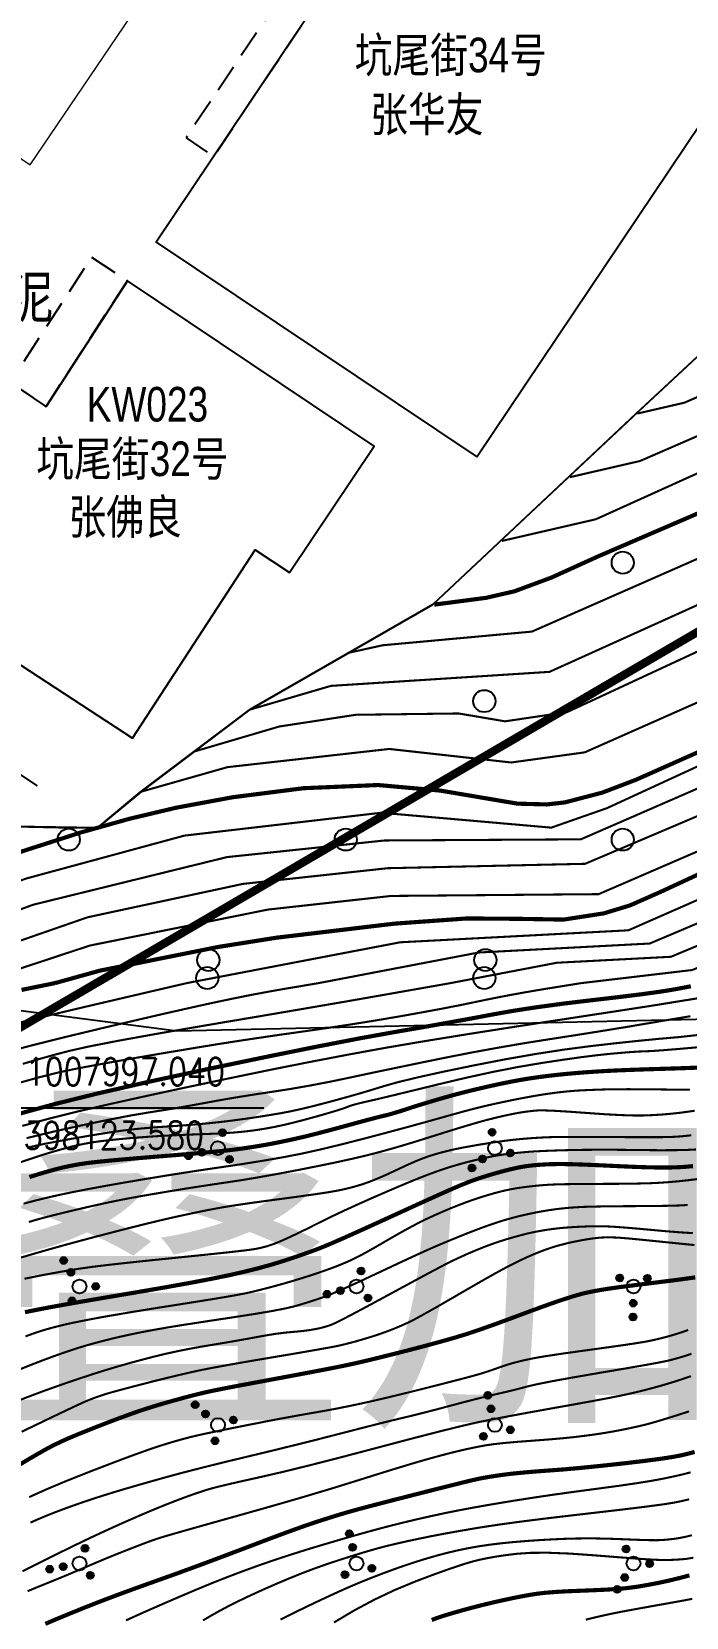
# Model space of a CAD drawing. Extents: x 396500 to 398250, y 1005980 to 1008200.
# Drawn here: x 398126.3 to 398149.9, y 1007977.1 to 1008034.4 of the extents above; entities that cross this region are included whole.
import ezdxf
from ezdxf.enums import TextEntityAlignment as Align

# ---------------------------------------------------------------- set-up
doc = ezdxf.new("R2010")
doc.units = 0
doc.header["$LTSCALE"] = 0.5
doc.linetypes.add('X5', pattern=[3, 2, -1])
doc.layers.get('0').update_dxf_attribs({"linetype": 'CONTINUOUS'})
doc.layers.add('ASSIST', color=7, linetype='CONTINUOUS', plot=False)
for name, color, linetype in [('DGX', 2, 'CONTINUOUS'), ('DLSS', 4, 'CONTINUOUS'), ('DMTZ', 3, 'CONTINUOUS'), ('JMD', 6, 'CONTINUOUS'), ('ZBTZ', 3, 'CONTINUOUS'), ('权属人', 160, 'CONTINUOUS'), ('用地红线', 1, 'CONTINUOUS'), ('编号', 90, 'CONTINUOUS'), ('门牌号', 1, 'CONTINUOUS')]:
    doc.layers.add(name, color=color, linetype=linetype)
doc.layers.add('绘图层', color=6, linetype='CONTINUOUS', lineweight=5)
doc.styles.add('HZ', font='rs.shx', dxfattribs={"width": 0.8, "bigfont": 'hztxt.shx'})
doc.styles.add('粗等线体', font='simhei.ttf')
doc.styles.add('细等线体', font='长等线体_0.TTF', dxfattribs={"width": 0.8})
doc.linetypes.add('10421', pattern='A,2,[150,AAA.SHX,S=1,R=0,X=0,Y=1],1e-11', length=2)
doc.linetypes.add('1161', pattern='A,0,[149,AAA.SHX,S=0.15,R=0,X=0,Y=0],-1.6', length=1.6)

# ---------------------------------------------------------------- blocks, each defined once
blk = doc.blocks.new('gc326')
blk.add_circle((0, 0), 0.8)
blk = doc.blocks.new('*U110')
at = {"linetype": 'Continuous'}
for points in [[(-0.24, 2.28), (-0.2, 2.05), (-0.2, 2.35)], [(-0.2, 2.35), (-0.15, 2), (-0.15, 2.4)], [(-0.15, 2), (-0.2, 2.35), (-0.2, 2.05)], [(-0.15, 2.4), (-0.08, 1.96), (-0.08, 2.44)], [(-0.08, 1.96), (-0.15, 2.4), (-0.15, 2)], [(-0.08, 2.44), (0, 1.95), (0, 2.45)], [(0, 1.95), (-0.08, 2.44), (-0.08, 1.96)], [(0, 2.45), (0.08, 1.96), (0.08, 2.44)], [(0.08, 1.96), (0, 2.45), (0, 1.95)], [(0.08, 2.44), (0.15, 2), (0.15, 2.4)], [(0.15, 2), (0.08, 2.44), (0.08, 1.96)], [(0.15, 2.4), (0.2, 2.05), (0.2, 2.35)], [(0.2, 2.05), (0.15, 2.4), (0.15, 2)], [(0.2, 2.35), (0.24, 2.12), (0.24, 2.28)], [(0.24, 2.12), (0.2, 2.35), (0.2, 2.05)], [(-0.25, 2.2), (-0.24, 2.12), (-0.24, 2.28)], [(-0.2, 2.05), (-0.24, 2.28), (-0.24, 2.12)], [(0.25, 2.2), (0.24, 2.28), (0.24, 2.12)]]:
    blk.add_solid(points, dxfattribs=at)
blk = doc.blocks.new('*U109')
at = {"linetype": 'Continuous'}
for points in [[(-0.25, 1.2), (-0.24, 1.12), (-0.24, 1.28)], [(-0.24, 1.28), (-0.2, 1.05), (-0.2, 1.35)], [(-0.2, 1.05), (-0.24, 1.28), (-0.24, 1.12)], [(-0.2, 1.35), (-0.15, 1), (-0.15, 1.4)], [(-0.15, 1), (-0.2, 1.35), (-0.2, 1.05)], [(-0.15, 1.4), (-0.08, 0.96), (-0.08, 1.44)], [(-0.08, 0.96), (-0.15, 1.4), (-0.15, 1)], [(-0.08, 1.44), (0, 0.95), (0, 1.45)], [(0, 0.95), (-0.08, 1.44), (-0.08, 0.96)], [(0, 1.45), (0.08, 0.96), (0.08, 1.44)], [(0.08, 0.96), (0, 1.45), (0, 0.95)], [(0.08, 1.44), (0.15, 1), (0.15, 1.4)], [(0.15, 1), (0.08, 1.44), (0.08, 0.96)], [(0.15, 1.4), (0.2, 1.05), (0.2, 1.35)], [(0.2, 1.05), (0.15, 1.4), (0.15, 1)], [(0.2, 1.35), (0.24, 1.12), (0.24, 1.28)], [(0.24, 1.12), (0.2, 1.35), (0.2, 1.05)], [(0.25, 1.2), (0.24, 1.28), (0.24, 1.12)]]:
    blk.add_solid(points, dxfattribs=at)
blk = doc.blocks.new('*U108')
at = {"linetype": 'Continuous'}
for points in [[(-1.25, -0.6), (-1.24, -0.68), (-1.24, -0.52)], [(-1.24, -0.52), (-1.2, -0.75), (-1.2, -0.45)], [(-1.2, -0.75), (-1.24, -0.52), (-1.24, -0.68)], [(-1.2, -0.45), (-1.15, -0.8), (-1.15, -0.4)], [(-1.15, -0.8), (-1.2, -0.45), (-1.2, -0.75)], [(-1.15, -0.4), (-1.08, -0.84), (-1.08, -0.36)], [(-1.08, -0.84), (-1.15, -0.4), (-1.15, -0.8)], [(-1.08, -0.36), (-1, -0.85), (-1, -0.35)], [(-1, -0.85), (-1.08, -0.36), (-1.08, -0.84)], [(-1, -0.35), (-0.92, -0.84), (-0.92, -0.36)], [(-0.92, -0.84), (-1, -0.35), (-1, -0.85)], [(-0.92, -0.36), (-0.85, -0.8), (-0.85, -0.4)], [(-0.85, -0.8), (-0.92, -0.36), (-0.92, -0.84)], [(-0.85, -0.4), (-0.8, -0.75), (-0.8, -0.45)], [(-0.8, -0.75), (-0.85, -0.4), (-0.85, -0.8)], [(-0.8, -0.45), (-0.76, -0.68), (-0.76, -0.52)], [(-0.76, -0.68), (-0.8, -0.45), (-0.8, -0.75)], [(-0.75, -0.6), (-0.76, -0.52), (-0.76, -0.68)]]:
    blk.add_solid(points, dxfattribs=at)
blk = doc.blocks.new('*U107')
at = {"linetype": 'Continuous'}
for points in [[(0.75, -0.6), (0.76, -0.68), (0.76, -0.52)], [(0.76, -0.52), (0.8, -0.75), (0.8, -0.45)], [(0.8, -0.75), (0.76, -0.52), (0.76, -0.68)], [(0.8, -0.45), (0.85, -0.8), (0.85, -0.4)], [(0.85, -0.8), (0.8, -0.45), (0.8, -0.75)], [(0.85, -0.4), (0.92, -0.84), (0.92, -0.36)], [(0.92, -0.84), (0.85, -0.4), (0.85, -0.8)], [(0.92, -0.36), (1, -0.85), (1, -0.35)], [(1, -0.85), (0.92, -0.36), (0.92, -0.84)], [(1, -0.35), (1.08, -0.84), (1.08, -0.36)], [(1.08, -0.84), (1, -0.35), (1, -0.85)], [(1.08, -0.36), (1.15, -0.8), (1.15, -0.4)], [(1.15, -0.8), (1.08, -0.36), (1.08, -0.84)], [(1.15, -0.4), (1.2, -0.75), (1.2, -0.45)], [(1.2, -0.75), (1.15, -0.4), (1.15, -0.8)], [(1.2, -0.45), (1.24, -0.68), (1.24, -0.52)], [(1.24, -0.68), (1.2, -0.45), (1.2, -0.75)], [(1.25, -0.6), (1.24, -0.52), (1.24, -0.68)]]:
    blk.add_solid(points, dxfattribs=at)
blk = doc.blocks.new('gc160')
for centre, radius in [((0, 2.2), 0.25), ((0, 1.2), 0.25), ((0, 0), 0.5), ((-1, -0.6), 0.25), ((1, -0.6), 0.25)]:
    blk.add_circle(centre, radius)
at = {"linetype": 'Continuous'}
for name in ['*U110', '*U109', '*U108', '*U107']:
    blk.add_blockref(name, (0, 0), dxfattribs=at)

msp = doc.modelspace()

# ---------------------------------------------------------------- linework, layer by layer
at = {"layer": 'ASSIST', "linetype": '1161', "flags": 128}
for points in [[(398250, 1008029.204), (398250, 1008029.204), (398247.439, 1008030.64), (398246.136, 1008031.353), (398245.174, 1008031.842), (398243.374, 1008032.507), (398241.734, 1008032.765), (398240.545, 1008032.871), (398238.665, 1008033.079), (398237.058, 1008033.492), (398232.685, 1008035.739), (398230.967, 1008037.1), (398229.25, 1008039.153), (398228.462, 1008041.432), (398227.865, 1008044.135), (398227.34, 1008045.656), (398222.859, 1008049.906), (398219.879, 1008051.666), (398217.808, 1008053.028), (398215.791, 1008054.496), (398213.346, 1008056.482), (398210.823, 1008058.071), (398206.62, 1008058.955), (398203.368, 1008060.059), (398198.873, 1008061.49), (398196.678, 1008061.13), (398195.617, 1008060.59), (398194.682, 1008059.995), (398193.893, 1008059.259), (398193.543, 1008058.891), (398193.278, 1008058.358), (398193.162, 1008056.925), (398193.534, 1008054.236), (398194.937, 1008050.574), (398195.654, 1008047.758), (398195.553, 1008046.991), (398195.152, 1008046.2), (398193.901, 1008045.77), (398192.505, 1008044.14), (398191.229, 1008043.037), (398194.485, 1008040.838), (398203.25, 1008029.709), (398203.05, 1008026.98), (398198.84, 1008019.837), (398184.878, 1008014.428), (398179.909, 1008015.305), (398175.878, 1008017.179), (398174.009, 1008018.592), (398173.959, 1008033.883), (398173.937, 1008038.445), (398164.448, 1008036.402), (398162.815, 1008035.79), (398161.396, 1008034.12), (398158.745, 1008031.52), (398153.078, 1008025.174), (398148.398, 1008020.817), (398140.796, 1008013.669), (398134.18, 1008009.874), (398130.27, 1008006.914), (398128.683, 1008005.608), (398125.65, 1008005.655), (398121.828, 1008007.46), (398116.376, 1008010.023), (398113.44, 1008011.324), (398111.332, 1008011.876), (398110.067, 1008011.791), (398108.917, 1008011.365), (398106.156, 1008007.471), (398104.47, 1008004.014), (398102.859, 1008001.62), (398102.651, 1008001.311), (398111.848, 1008000.848), (398118.342, 1008000)], [(398118.342, 1008000), (398131.555, 1007998.274), (398152.97, 1007998.751), (398175.976, 1007998.906), (398196.897, 1007997.71), (398223.32, 1007982.341), (398250, 1007980.181)], [(398118.342, 1008000), (398131.555, 1007998.274), (398152.97, 1007998.751), (398175.976, 1007998.906), (398196.897, 1007997.71), (398223.32, 1007982.341), (398249.963, 1007980.183), (398249.978, 1008000)]]:
    msp.add_lwpolyline(points, dxfattribs=at)
at = {"layer": 'DGX', "linetype": 'Continuous', "const_width": 0.075}
for points, elevation in [([(398141.438, 1008000), (398145.271, 1008000.734), (398149.391, 1008000.95), (398161.366, 1008005.956), (398170.573, 1008009.354), (398177.485, 1008010.642), (398187.766, 1008013.596), (398191.641, 1008015.153), (398194.035, 1008016.468), (398198.904, 1008019.713), (398203.005, 1008022.807), (398209.41, 1008027.735), (398211.102, 1008028.671), (398213.615, 1008029.085), (398224.843, 1008029.346), (398227.147, 1008028.297), (398237.894, 1008018.288), (398240.29, 1008015.665), (398242.29, 1008011.645), (398245.868, 1008000.009), (398245.872, 1008000)], 39), ([(398146.166, 1008000), (398150.16, 1008000.472), (398163.221, 1008005.811), (398170.702, 1008008.47), (398185.302, 1008011.41), (398189.807, 1008012.696), (398191.648, 1008013.594), (398194.566, 1008015.414), (398197.206, 1008017.314), (398203.673, 1008022.576), (398209.612, 1008027.025), (398211.439, 1008028.041), (398213.469, 1008028.364), (398224.578, 1008028.676), (398226.943, 1008027.724), (398237.6, 1008017.831), (398239.909, 1008015.299), (398241.67, 1008011.698), (398245.345, 1008000.005), (398245.348, 1008000)], 39.5), ([(398115.751, 1008000), (398115.793, 1008000.013), (398126.105, 1008003.774), (398131.824, 1008005.326), (398138.93, 1008006.152), (398145.069, 1008005.614), (398147.082, 1008006.319), (398164.619, 1008014.403), (398168.061, 1008015.425), (398176.521, 1008016.88)], 35.5)]:
    msp.add_lwpolyline(points, dxfattribs=dict(at, elevation=elevation))
at = {"layer": 'DGX', "linetype": 'Continuous', "const_width": 0.075, "flags": 128}
for points, elevation in [([(398173.973, 1008029.382), (398162.239, 1008027.273), (398154.749, 1008023.094), (398149.878, 1008020.963), (398148.185, 1008020.572)], 31), ([(398173.979, 1008027.864), (398162.623, 1008025.705), (398154.179, 1008021.425), (398148.278, 1008018.858), (398145.739, 1008018.271)], 31.5), ([(398173.984, 1008026.347), (398163.006, 1008024.138), (398146.678, 1008016.752), (398143.292, 1008015.97)], 32), ([(398137.768, 1008011.932), (398138.98, 1008012.201), (398144.371, 1008012.695), (398163.496, 1008021.108), (398166.828, 1008022.026), (398173.994, 1008023.307)], 33), ([(398134.18, 1008009.874), (398137.113, 1008010.734), (398145.006, 1008011.241), (398163.603, 1008019.646), (398167.003, 1008020.59), (398173.999, 1008021.789)], 33.5), ([(398132.161, 1008008.357), (398135.247, 1008009.266), (398138.012, 1008009.69), (398141.725, 1008009.738), (398143.4, 1008009.454), (398145.641, 1008009.787), (398163.711, 1008018.184), (398167.179, 1008019.153), (398174.004, 1008020.276)], 34), ([(398197.848, 1008019.312), (398191.654, 1008016.268), (398186.55, 1008014.161), (398177.204, 1008011.4), (398170.445, 1008010.239), (398161.794, 1008007), (398148.623, 1008001.428), (398142.442, 1008001.103), (398136.678, 1008000)], 38.5), ([(398130.222, 1008006.901), (398133.38, 1008007.799), (398139.22, 1008008.456), (398143.625, 1008007.967), (398146.276, 1008008.333), (398152.986, 1008011.305), (398163.818, 1008016.722), (398167.354, 1008017.717), (398174.009, 1008018.766)], 34.5), ([(398177.857, 1008016.259), (398175.945, 1008015.656), (398168.592, 1008014.571), (398165.313, 1008013.545), (398146.137, 1008005.192), (398139.047, 1008005.15), (398133.362, 1008004.55), (398126.368, 1008002.831), (398118.634, 1008000.01), (398118.608, 1008000)], 36), ([(398179.121, 1008015.671), (398176.177, 1008014.743), (398169.124, 1008013.716), (398166.006, 1008012.688), (398146.292, 1008004.308), (398139.165, 1008004.149), (398133.935, 1008003.582), (398128.328, 1008002.376), (398121.497, 1008000)], 36.5), ([(398180.663, 1008015.172), (398176.41, 1008013.831), (398171.268, 1008013.249), (398166.7, 1008011.83), (398146.781, 1008003.212), (398139.282, 1008003.147), (398134.837, 1008002.654), (398128.406, 1008001.354), (398124.316, 1008000.003), (398124.307, 1008000)], 37), ([(398184.681, 1008014.463), (398184.453, 1008014.288), (398176.924, 1008012.159), (398170.316, 1008011.123), (398156.853, 1008005.858), (398147.854, 1008001.906), (398139.614, 1008001.473), (398131.917, 1008000)], 38)]:
    msp.add_lwpolyline(points, dxfattribs=dict(at, elevation=elevation))
at = {"layer": 'DGX', "color": 3, "linetype": 'Continuous', "lineweight": -2, "const_width": 0.15, "flags": 128}
for points, elevation in [([(398173.989, 1008024.829), (398166.653, 1008023.463), (398163.389, 1008022.57), (398160.896, 1008021.649), (398154.913, 1008018.926), (398146.762, 1008015.412), (398145.078, 1008014.647), (398143.736, 1008014.149), (398142.723, 1008013.916), (398140.846, 1008013.669)], 32.5), ([(398182.668, 1008014.818), (398178.84, 1008013.465), (398176.643, 1008012.918), (398174.669, 1008012.628), (398171.501, 1008012.362), (398170.187, 1008012.007), (398169.682, 1008011.834), (398167.394, 1008010.973), (398162.65, 1008009.087), (398157.183, 1008006.858), (398151.732, 1008004.554), (398149.031, 1008003.3), (398147.916, 1008002.807), (398146.97, 1008002.518), (398145.51, 1008002.293), (398143.842, 1008002.321), (398142.014, 1008002.334), (398139.399, 1008002.146), (398135.156, 1008001.64), (398133.064, 1008001.308), (398128.778, 1008000.45), (398127.157, 1008000)], 37.5)]:
    msp.add_lwpolyline(points, dxfattribs=dict(at, elevation=elevation))
at = {"layer": 'DGX', "color": 3, "linetype": 'Continuous', "lineweight": -2, "const_width": 0.15, "elevation": 35}
msp.add_lwpolyline([(398125.842, 1008004.718), (398128.096, 1008005.443), (398129.83, 1008005.931), (398131.514, 1008006.331), (398133.561, 1008006.711), (398136.123, 1008007.038), (398138.813, 1008007.153), (398141.059, 1008006.953), (398143.851, 1008006.48), (398144.909, 1008006.452), (398145.561, 1008006.526), (398146.911, 1008006.879), (398148.135, 1008007.346), (398151.031, 1008008.635), (398153.346, 1008009.759), (398155.95, 1008011.148), (398159.2, 1008013.013), (398162.386, 1008014.63), (398163.925, 1008015.26), (398165.688, 1008015.819), (398167.529, 1008016.28), (398170.336, 1008016.795), (398172.795, 1008017.144), (398175.479, 1008017.481)], dxfattribs=at)
at = {"layer": 'DGX', "linetype": 'Continuous', "const_width": 0.075, "flags": 128}
for points in [[(398136.678, 1008000), (398136.601, 1007999.987), (398136.382, 1007999.95), (398136.021, 1007999.889), (398135.518, 1007999.805), (398134.931, 1007999.702), (398134.318, 1007999.588), (398133.679, 1007999.461), (398133.014, 1007999.322), (398132.245, 1007999.154), (398131.296, 1007998.94), (398130.165, 1007998.679), (398128.854, 1007998.371), (398127.534, 1007998.054), (398126.376, 1007997.765), (398125.38, 1007997.504)], [(398131.917, 1008000), (398131.756, 1007999.963), (398131.28, 1007999.852), (398130.487, 1007999.667), (398129.379, 1007999.408), (398128.201, 1007999.133), (398127.199, 1007998.895), (398126.372, 1007998.697), (398125.722, 1007998.537)], [(398150.081, 1007996.147), (398149.588, 1007996.15), (398148.993, 1007996.158), (398148.383, 1007996.165), (398147.842, 1007996.167), (398147.37, 1007996.164), (398146.969, 1007996.157), (398146.621, 1007996.145), (398146.311, 1007996.132), (398146.038, 1007996.118), (398145.804, 1007996.101), (398145.582, 1007996.081), (398145.347, 1007996.055), (398145.098, 1007996.023), (398144.837, 1007995.985), (398144.561, 1007995.941), (398144.271, 1007995.89), (398143.965, 1007995.833), (398143.643, 1007995.769), (398143.326, 1007995.703), (398143.032, 1007995.64), (398142.761, 1007995.579), (398142.514, 1007995.52), (398142.245, 1007995.453), (398141.911, 1007995.364), (398141.511, 1007995.254), (398141.045, 1007995.123), (398140.499, 1007994.97), (398139.86, 1007994.795), (398139.127, 1007994.598), (398138.3, 1007994.379), (398137.466, 1007994.166), (398136.712, 1007993.984), (398136.037, 1007993.835), (398135.441, 1007993.719), (398134.877, 1007993.62), (398134.297, 1007993.524), (398133.701, 1007993.431), (398133.089, 1007993.341), (398132.451, 1007993.247), (398131.778, 1007993.144), (398131.071, 1007993.031), (398130.328, 1007992.909), (398129.601, 1007992.785), (398128.939, 1007992.668), (398128.343, 1007992.558), (398127.812, 1007992.454), (398127.327, 1007992.353), (398126.865, 1007992.249), (398126.429, 1007992.142), (398126.016, 1007992.032)], [(398150.246, 1007995.389), (398149.949, 1007995.346), (398149.648, 1007995.308), (398149.342, 1007995.275), (398149.031, 1007995.249), (398148.714, 1007995.23), (398148.393, 1007995.218), (398148.02, 1007995.218), (398147.551, 1007995.233), (398146.985, 1007995.264), (398146.323, 1007995.311), (398145.682, 1007995.357), (398145.18, 1007995.387), (398144.816, 1007995.401), (398144.59, 1007995.4), (398144.427, 1007995.386), (398144.252, 1007995.367), (398144.063, 1007995.341), (398143.862, 1007995.308), (398143.641, 1007995.266), (398143.393, 1007995.213), (398143.117, 1007995.15), (398142.815, 1007995.075), (398142.45, 1007994.976), (398141.985, 1007994.84), (398141.421, 1007994.668), (398140.757, 1007994.459), (398140.075, 1007994.245), (398139.455, 1007994.06), (398138.896, 1007993.904), (398138.4, 1007993.775), (398137.896, 1007993.657), (398137.314, 1007993.529), (398136.655, 1007993.392), (398135.919, 1007993.247), (398135.18, 1007993.106), (398134.514, 1007992.987), (398133.922, 1007992.887), (398133.404, 1007992.809), (398132.909, 1007992.736), (398132.39, 1007992.657), (398131.846, 1007992.572), (398131.279, 1007992.479), (398130.731, 1007992.387), (398130.248, 1007992.303), (398129.831, 1007992.227), (398129.478, 1007992.159), (398129.14, 1007992.089), (398128.767, 1007992.009), (398128.358, 1007991.917), (398127.914, 1007991.814), (398127.478, 1007991.709), (398127.093, 1007991.614), (398126.759, 1007991.528), (398126.476, 1007991.451), (398126.208, 1007991.371)], [(398150.181, 1007990.97), (398149.942, 1007990.982), (398149.602, 1007991.006), (398149.164, 1007991.042), (398148.626, 1007991.091), (398148.086, 1007991.14), (398147.642, 1007991.176), (398147.294, 1007991.201), (398147.041, 1007991.213), (398146.826, 1007991.217), (398146.59, 1007991.216), (398146.334, 1007991.209), (398146.057, 1007991.197), (398145.783, 1007991.182), (398145.535, 1007991.163), (398145.313, 1007991.142), (398145.118, 1007991.118), (398144.936, 1007991.092), (398144.758, 1007991.063), (398144.583, 1007991.032), (398144.41, 1007990.999), (398144.224, 1007990.958), (398144.007, 1007990.903), (398143.759, 1007990.835), (398143.48, 1007990.755), (398143.188, 1007990.663), (398142.899, 1007990.564), (398142.615, 1007990.457), (398142.334, 1007990.343), (398142.063, 1007990.227), (398141.812, 1007990.114), (398141.578, 1007990.006), (398141.363, 1007989.901), (398141.074, 1007989.751), (398140.617, 1007989.508), (398139.993, 1007989.172), (398139.202, 1007988.743), (398138.419, 1007988.32), (398137.822, 1007988.002), (398137.41, 1007987.789), (398137.182, 1007987.681), (398137.042, 1007987.628), (398136.89, 1007987.581), (398136.728, 1007987.539), (398136.555, 1007987.502), (398136.368, 1007987.47), (398136.164, 1007987.442), (398135.944, 1007987.418), (398135.707, 1007987.397), (398135.447, 1007987.373), (398135.156, 1007987.336), (398134.835, 1007987.286), (398134.483, 1007987.223), (398134.095, 1007987.151), (398133.667, 1007987.075), (398133.199, 1007986.995), (398132.69, 1007986.911), (398132.168, 1007986.821), (398131.662, 1007986.722), (398131.172, 1007986.616), (398130.697, 1007986.501), (398130.238, 1007986.381), (398129.797, 1007986.261), (398129.373, 1007986.139), (398128.966, 1007986.017), (398128.559, 1007985.889), (398128.134, 1007985.75), (398127.692, 1007985.601), (398127.233, 1007985.441), (398126.772, 1007985.276), (398126.326, 1007985.11), (398125.894, 1007984.945)], [(398150.198, 1007979.245), (398149.931, 1007979.201), (398149.688, 1007979.181), (398149.451, 1007979.168), (398149.219, 1007979.162), (398148.993, 1007979.164), (398148.678, 1007979.178), (398148.179, 1007979.211), (398147.496, 1007979.262), (398146.63, 1007979.331), (398145.735, 1007979.394), (398144.966, 1007979.424), (398144.323, 1007979.421), (398143.806, 1007979.385), (398143.37, 1007979.33), (398142.971, 1007979.268), (398142.608, 1007979.199), (398142.282, 1007979.123), (398141.92, 1007979.017), (398141.448, 1007978.86), (398140.866, 1007978.652), (398140.175, 1007978.392), (398139.432, 1007978.084), (398138.692, 1007977.734), (398137.955, 1007977.341), (398137.223, 1007976.905)]]:
    msp.add_lwpolyline(points, dxfattribs=at)
at = {"layer": 'DGX', "linetype": 'Continuous', "const_width": 0.075}
for points in [[(398125.779, 1007996.374), (398126.578, 1007996.597), (398127.299, 1007996.776), (398127.944, 1007996.913), (398128.563, 1007997.028), (398129.209, 1007997.146), (398129.881, 1007997.265), (398130.581, 1007997.386), (398131.28, 1007997.505), (398131.952, 1007997.617), (398132.596, 1007997.723), (398133.213, 1007997.823), (398133.851, 1007997.922), (398134.556, 1007998.028), (398135.329, 1007998.141), (398136.17, 1007998.26), (398137.04, 1007998.385), (398137.902, 1007998.517), (398138.755, 1007998.654), (398139.6, 1007998.798), (398140.406, 1007998.942), (398141.144, 1007999.079), (398141.814, 1007999.21), (398142.415, 1007999.335), (398142.992, 1007999.454), (398143.588, 1007999.569), (398144.203, 1007999.68), (398144.837, 1007999.787), (398145.403, 1007999.878), (398145.813, 1007999.944), (398146.067, 1007999.985), (398146.166, 1008000)], [(398125.97, 1007994.841), (398126.974, 1007995.113), (398127.93, 1007995.352), (398128.958, 1007995.59), (398130.177, 1007995.862), (398131.586, 1007996.168), (398133.185, 1007996.506), (398134.821, 1007996.845), (398136.341, 1007997.148), (398137.744, 1007997.417), (398139.031, 1007997.652), (398140.411, 1007997.888), (398142.096, 1007998.162), (398144.084, 1007998.474), (398146.376, 1007998.825), (398148.566, 1007999.161), (398150.25, 1007999.433), (398151.427, 1007999.639), (398152.096, 1007999.78), (398152.461, 1007999.876), (398152.723, 1007999.944), (398152.881, 1007999.985), (398152.935, 1008000)], [(398125.991, 1007997.082), (398126.548, 1007997.247), (398127.1, 1007997.402), (398127.646, 1007997.545), (398128.365, 1007997.707), (398129.435, 1007997.916), (398130.857, 1007998.173), (398132.629, 1007998.478), (398134.487, 1007998.792), (398136.163, 1007999.078), (398137.659, 1007999.335), (398138.973, 1007999.565), (398140.044, 1007999.754), (398140.813, 1007999.889), (398141.277, 1007999.971), (398141.438, 1008000)], [(398126.128, 1007994.4), (398127.202, 1007994.659), (398128.223, 1007994.884), (398129.116, 1007995.07), (398129.881, 1007995.216), (398130.518, 1007995.324), (398131.082, 1007995.412), (398131.629, 1007995.503), (398132.159, 1007995.596), (398132.672, 1007995.69), (398133.196, 1007995.786), (398133.757, 1007995.881), (398134.357, 1007995.977), (398134.994, 1007996.073), (398135.663, 1007996.177), (398136.356, 1007996.298), (398137.073, 1007996.435), (398137.815, 1007996.59), (398138.592, 1007996.756), (398139.418, 1007996.929), (398140.292, 1007997.11), (398141.213, 1007997.299), (398142.162, 1007997.485), (398143.116, 1007997.66), (398144.075, 1007997.825), (398145.04, 1007997.978), (398145.99, 1007998.125), (398146.906, 1007998.271), (398147.787, 1007998.415), (398148.633, 1007998.558), (398149.413, 1007998.69), (398150.094, 1007998.803)], [(398126.223, 1007994.07), (398126.453, 1007994.125), (398126.777, 1007994.193), (398127.196, 1007994.274), (398127.709, 1007994.368), (398128.243, 1007994.461), (398128.723, 1007994.541), (398129.149, 1007994.609), (398129.521, 1007994.663), (398129.881, 1007994.708), (398130.267, 1007994.748), (398130.681, 1007994.784), (398131.122, 1007994.814), (398131.565, 1007994.843), (398131.984, 1007994.874), (398132.379, 1007994.907), (398132.749, 1007994.942), (398133.122, 1007994.982), (398133.524, 1007995.031), (398133.955, 1007995.089), (398134.415, 1007995.155), (398134.868, 1007995.226), (398135.275, 1007995.295), (398135.638, 1007995.364), (398135.956, 1007995.432), (398136.267, 1007995.506), (398136.608, 1007995.591), (398136.979, 1007995.688), (398137.381, 1007995.796), (398137.798, 1007995.912), (398138.212, 1007996.031), (398138.625, 1007996.154), (398139.036, 1007996.281), (398139.545, 1007996.424), (398140.252, 1007996.595), (398141.156, 1007996.795), (398142.258, 1007997.023), (398143.423, 1007997.249), (398144.515, 1007997.44), (398145.534, 1007997.598), (398146.48, 1007997.722), (398147.362, 1007997.823), (398148.187, 1007997.911), (398148.956, 1007997.986), (398149.669, 1007998.048), (398150.392, 1007998.128)], [(398125.917, 1007993.531), (398126.333, 1007993.673), (398126.7, 1007993.793), (398127.019, 1007993.89), (398127.297, 1007993.971), (398127.541, 1007994.038), (398127.751, 1007994.093), (398127.928, 1007994.135), (398128.088, 1007994.17), (398128.248, 1007994.202), (398128.408, 1007994.231), (398128.568, 1007994.257), (398128.745, 1007994.282), (398128.959, 1007994.308), (398129.208, 1007994.336), (398129.493, 1007994.365), (398129.802, 1007994.394), (398130.121, 1007994.42), (398130.45, 1007994.444), (398130.79, 1007994.467), (398131.15, 1007994.488), (398131.541, 1007994.507), (398131.962, 1007994.525), (398132.415, 1007994.541), (398132.86, 1007994.558), (398133.258, 1007994.578), (398133.611, 1007994.602), (398133.917, 1007994.63), (398134.201, 1007994.662), (398134.488, 1007994.702), (398134.778, 1007994.749), (398135.069, 1007994.803), (398135.385, 1007994.87), (398135.745, 1007994.956), (398136.151, 1007995.061), (398136.602, 1007995.184), (398137.026, 1007995.306), (398137.351, 1007995.403), (398137.577, 1007995.476), (398137.704, 1007995.525), (398137.807, 1007995.566), (398137.96, 1007995.612), (398138.163, 1007995.664), (398138.416, 1007995.723), (398138.788, 1007995.808), (398139.345, 1007995.941), (398140.087, 1007996.121), (398141.016, 1007996.348), (398142.011, 1007996.584), (398142.951, 1007996.789), (398143.838, 1007996.963), (398144.671, 1007997.105), (398145.435, 1007997.222), (398146.112, 1007997.318), (398146.702, 1007997.392), (398147.207, 1007997.446), (398147.631, 1007997.484), (398147.981, 1007997.511), (398148.256, 1007997.528), (398148.456, 1007997.535), (398148.708, 1007997.546), (398149.138, 1007997.577), (398149.747, 1007997.627), (398150.534, 1007997.697)], [(398150.123, 1007994.502), (398149.921, 1007994.479), (398149.72, 1007994.461), (398149.519, 1007994.448), (398149.32, 1007994.439), (398149.046, 1007994.435), (398148.62, 1007994.433), (398148.043, 1007994.434), (398147.314, 1007994.438), (398146.578, 1007994.443), (398145.978, 1007994.444), (398145.515, 1007994.443), (398145.188, 1007994.439), (398144.923, 1007994.431), (398144.644, 1007994.417), (398144.353, 1007994.398), (398144.047, 1007994.374), (398143.725, 1007994.343), (398143.381, 1007994.301), (398143.016, 1007994.25), (398142.63, 1007994.189), (398142.259, 1007994.127), (398141.938, 1007994.069), (398141.669, 1007994.016), (398141.451, 1007993.968), (398141.258, 1007993.921), (398141.064, 1007993.87), (398140.868, 1007993.814), (398140.672, 1007993.754), (398140.451, 1007993.676), (398140.182, 1007993.568), (398139.865, 1007993.428), (398139.5, 1007993.257), (398139.131, 1007993.085), (398138.8, 1007992.941), (398138.509, 1007992.824), (398138.257, 1007992.735), (398138.021, 1007992.664), (398137.779, 1007992.599), (398137.531, 1007992.541), (398137.277, 1007992.49), (398136.961, 1007992.436), (398136.527, 1007992.371), (398135.976, 1007992.293), (398135.307, 1007992.203), (398134.628, 1007992.113), (398134.05, 1007992.032), (398133.571, 1007991.96), (398133.192, 1007991.898), (398132.839, 1007991.834), (398132.439, 1007991.755), (398131.991, 1007991.661), (398131.496, 1007991.554), (398130.922, 1007991.422), (398130.242, 1007991.256), (398129.453, 1007991.056), (398128.556, 1007990.823), (398127.622, 1007990.572), (398126.724, 1007990.321), (398125.86, 1007990.069)], [(398126.05, 1007989.321), (398126.753, 1007989.461), (398127.386, 1007989.578), (398127.949, 1007989.672), (398128.442, 1007989.743), (398128.985, 1007989.81), (398129.7, 1007989.89), (398130.586, 1007989.984), (398131.644, 1007990.092), (398132.671, 1007990.197), (398133.468, 1007990.282), (398134.033, 1007990.347), (398134.367, 1007990.393), (398134.587, 1007990.437), (398134.811, 1007990.497), (398135.039, 1007990.573), (398135.272, 1007990.666), (398135.532, 1007990.781), (398135.843, 1007990.927), (398136.205, 1007991.103), (398136.617, 1007991.31), (398137.08, 1007991.539), (398137.592, 1007991.782), (398138.153, 1007992.038), (398138.763, 1007992.308), (398139.359, 1007992.566), (398139.882, 1007992.786), (398140.33, 1007992.969), (398140.704, 1007993.113), (398141.04, 1007993.234), (398141.372, 1007993.344), (398141.702, 1007993.443), (398142.028, 1007993.532), (398142.341, 1007993.61), (398142.629, 1007993.677), (398142.893, 1007993.732), (398143.132, 1007993.775), (398143.366, 1007993.81), (398143.614, 1007993.843), (398143.876, 1007993.871), (398144.152, 1007993.897), (398144.463, 1007993.919), (398144.831, 1007993.938), (398145.256, 1007993.954), (398145.737, 1007993.968), (398146.276, 1007993.977), (398146.873, 1007993.98), (398147.53, 1007993.978), (398148.246, 1007993.97), (398148.933, 1007993.963), (398149.504, 1007993.964), (398149.957, 1007993.973), (398150.294, 1007993.99)], [(398126.087, 1007987.24), (398126.398, 1007987.352), (398126.616, 1007987.425), (398126.796, 1007987.48), (398126.995, 1007987.536), (398127.212, 1007987.593), (398127.448, 1007987.652), (398127.72, 1007987.713), (398128.046, 1007987.781), (398128.426, 1007987.855), (398128.861, 1007987.936), (398129.384, 1007988.027), (398130.028, 1007988.135), (398130.795, 1007988.26), (398131.684, 1007988.4), (398132.542, 1007988.536), (398133.218, 1007988.647), (398133.712, 1007988.733), (398134.024, 1007988.793), (398134.255, 1007988.845), (398134.511, 1007988.907), (398134.789, 1007988.978), (398135.091, 1007989.058), (398135.402, 1007989.144), (398135.707, 1007989.233), (398136.007, 1007989.323), (398136.301, 1007989.416), (398136.583, 1007989.509), (398136.846, 1007989.599), (398137.089, 1007989.686), (398137.313, 1007989.77), (398137.521, 1007989.854), (398137.717, 1007989.937), (398137.9, 1007990.021), (398138.071, 1007990.105), (398138.261, 1007990.205), (398138.501, 1007990.338), (398138.791, 1007990.503), (398139.131, 1007990.701), (398139.481, 1007990.903), (398139.798, 1007991.081), (398140.084, 1007991.236), (398140.337, 1007991.368), (398140.583, 1007991.488), (398140.845, 1007991.609), (398141.123, 1007991.732), (398141.418, 1007991.857), (398141.715, 1007991.976), (398142.001, 1007992.085), (398142.277, 1007992.183), (398142.541, 1007992.27), (398142.79, 1007992.346), (398143.022, 1007992.413), (398143.235, 1007992.469), (398143.43, 1007992.515), (398143.623, 1007992.555), (398143.831, 1007992.592), (398144.055, 1007992.625), (398144.294, 1007992.655), (398144.538, 1007992.681), (398144.777, 1007992.702), (398145.011, 1007992.718), (398145.24, 1007992.728), (398145.523, 1007992.735), (398145.919, 1007992.741), (398146.427, 1007992.745), (398147.048, 1007992.748), (398147.678, 1007992.751), (398148.215, 1007992.76), (398148.659, 1007992.772), (398149.008, 1007992.789), (398149.319, 1007992.811), (398149.642, 1007992.84), (398149.98, 1007992.876), (398150.331, 1007992.919)], [(398125.899, 1007986.056), (398126.332, 1007986.229), (398126.783, 1007986.402), (398127.224, 1007986.564), (398127.627, 1007986.704), (398127.993, 1007986.824), (398128.322, 1007986.923), (398128.63, 1007987.008), (398128.933, 1007987.088), (398129.232, 1007987.163), (398129.526, 1007987.231), (398129.828, 1007987.298), (398130.148, 1007987.364), (398130.487, 1007987.43), (398130.845, 1007987.497), (398131.282, 1007987.572), (398131.857, 1007987.665), (398132.571, 1007987.775), (398133.423, 1007987.904), (398134.263, 1007988.033), (398134.937, 1007988.146), (398135.446, 1007988.243), (398135.79, 1007988.324), (398136.049, 1007988.399), (398136.305, 1007988.477), (398136.557, 1007988.559), (398136.806, 1007988.643), (398137.113, 1007988.761), (398137.539, 1007988.943), (398138.085, 1007989.19), (398138.749, 1007989.501), (398139.42, 1007989.817), (398139.983, 1007990.079), (398140.438, 1007990.288), (398140.786, 1007990.443), (398141.084, 1007990.571), (398141.389, 1007990.699), (398141.702, 1007990.827), (398142.022, 1007990.956), (398142.336, 1007991.077), (398142.629, 1007991.187), (398142.903, 1007991.284), (398143.156, 1007991.369), (398143.404, 1007991.446), (398143.662, 1007991.518), (398143.93, 1007991.587), (398144.209, 1007991.651), (398144.487, 1007991.709), (398144.755, 1007991.759), (398145.012, 1007991.802), (398145.259, 1007991.836), (398145.502, 1007991.864), (398145.748, 1007991.887), (398145.997, 1007991.904), (398146.249, 1007991.917), (398146.56, 1007991.926), (398146.985, 1007991.934), (398147.524, 1007991.94), (398148.177, 1007991.944), (398148.824, 1007991.949), (398149.343, 1007991.957), (398149.734, 1007991.969), (398149.997, 1007991.985)], [(398125.951, 1007983.795), (398126.632, 1007984.123), (398127.292, 1007984.44), (398127.804, 1007984.683), (398128.168, 1007984.852), (398128.384, 1007984.945), (398128.528, 1007985), (398128.671, 1007985.052), (398128.816, 1007985.102), (398128.96, 1007985.15), (398129.165, 1007985.21), (398129.489, 1007985.299), (398129.932, 1007985.416), (398130.494, 1007985.562), (398131.083, 1007985.711), (398131.606, 1007985.838), (398132.064, 1007985.944), (398132.456, 1007986.029), (398132.891, 1007986.113), (398133.476, 1007986.22), (398134.211, 1007986.348), (398135.096, 1007986.498), (398135.961, 1007986.644), (398136.632, 1007986.761), (398137.111, 1007986.847), (398137.396, 1007986.903), (398137.592, 1007986.949), (398137.802, 1007987.002), (398138.026, 1007987.062), (398138.264, 1007987.131), (398138.502, 1007987.203), (398138.725, 1007987.274), (398138.933, 1007987.344), (398139.127, 1007987.414), (398139.314, 1007987.485), (398139.501, 1007987.561), (398139.689, 1007987.641), (398139.877, 1007987.726), (398140.124, 1007987.85), (398140.488, 1007988.048), (398140.969, 1007988.319), (398141.566, 1007988.665), (398142.173, 1007989.017), (398142.684, 1007989.31), (398143.099, 1007989.543), (398143.418, 1007989.716), (398143.682, 1007989.853), (398143.935, 1007989.978), (398144.175, 1007990.091), (398144.403, 1007990.191), (398144.622, 1007990.281), (398144.835, 1007990.362), (398145.042, 1007990.434), (398145.243, 1007990.497), (398145.447, 1007990.553), (398145.662, 1007990.607), (398145.888, 1007990.657), (398146.125, 1007990.704), (398146.356, 1007990.744), (398146.562, 1007990.775), (398146.744, 1007990.797), (398146.901, 1007990.81), (398147.052, 1007990.815), (398147.213, 1007990.815), (398147.384, 1007990.81), (398147.566, 1007990.8), (398147.829, 1007990.778), (398148.243, 1007990.739), (398148.808, 1007990.682), (398149.524, 1007990.609), (398150.24, 1007990.537)], [(398150.014, 1007987.47), (398149.745, 1007987.376), (398149.515, 1007987.304), (398149.306, 1007987.243), (398149.1, 1007987.188), (398148.897, 1007987.138), (398148.697, 1007987.092), (398148.426, 1007987.04), (398148.01, 1007986.973), (398147.447, 1007986.891), (398146.739, 1007986.792), (398146.026, 1007986.694), (398145.448, 1007986.612), (398145.005, 1007986.546), (398144.698, 1007986.497), (398144.466, 1007986.455), (398144.25, 1007986.412), (398144.048, 1007986.368), (398143.862, 1007986.323), (398143.684, 1007986.276), (398143.507, 1007986.223), (398143.331, 1007986.166), (398143.156, 1007986.105), (398142.982, 1007986.043), (398142.81, 1007985.984), (398142.639, 1007985.928), (398142.47, 1007985.876), (398142.227, 1007985.808), (398141.839, 1007985.705), (398141.303, 1007985.566), (398140.622, 1007985.392), (398139.903, 1007985.212), (398139.257, 1007985.055), (398138.685, 1007984.92), (398138.186, 1007984.809), (398137.729, 1007984.713), (398137.284, 1007984.624), (398136.851, 1007984.544), (398136.43, 1007984.471), (398135.978, 1007984.392), (398135.455, 1007984.297), (398134.859, 1007984.184), (398134.192, 1007984.053), (398133.546, 1007983.924), (398133.013, 1007983.816), (398132.595, 1007983.729), (398132.291, 1007983.662), (398132.029, 1007983.599), (398131.737, 1007983.522), (398131.415, 1007983.43), (398131.063, 1007983.324), (398130.625, 1007983.18), (398130.043, 1007982.973), (398129.319, 1007982.703), (398128.452, 1007982.37), (398127.578, 1007982.023), (398126.834, 1007981.711), (398126.22, 1007981.433)], [(398150.135, 1007986.611), (398149.936, 1007986.544), (398149.756, 1007986.489), (398149.578, 1007986.438), (398149.404, 1007986.392), (398149.234, 1007986.351), (398148.954, 1007986.294), (398148.453, 1007986.203), (398147.731, 1007986.077), (398146.789, 1007985.917), (398145.838, 1007985.753), (398145.093, 1007985.618), (398144.554, 1007985.511), (398144.22, 1007985.433), (398143.977, 1007985.368), (398143.711, 1007985.3), (398143.42, 1007985.23), (398143.106, 1007985.158), (398142.756, 1007985.076), (398142.357, 1007984.978), (398141.91, 1007984.863), (398141.414, 1007984.731), (398140.916, 1007984.598), (398140.463, 1007984.48), (398140.054, 1007984.378), (398139.689, 1007984.291), (398139.292, 1007984.196), (398138.787, 1007984.07), (398138.173, 1007983.914), (398137.451, 1007983.728), (398136.659, 1007983.524), (398135.836, 1007983.318), (398134.98, 1007983.108), (398134.094, 1007982.895), (398133.233, 1007982.688), (398132.456, 1007982.495), (398131.762, 1007982.316), (398131.153, 1007982.151), (398130.609, 1007981.998), (398130.111, 1007981.856), (398129.661, 1007981.725), (398129.258, 1007981.604), (398128.88, 1007981.486), (398128.507, 1007981.366), (398128.137, 1007981.242), (398127.772, 1007981.114), (398127.422, 1007980.987), (398127.098, 1007980.863), (398126.799, 1007980.744), (398126.526, 1007980.628), (398126.265, 1007980.512)], [(398150.114, 1007985.802), (398149.763, 1007985.683), (398149.419, 1007985.573), (398149.082, 1007985.472), (398148.752, 1007985.38), (398148.43, 1007985.296), (398148.115, 1007985.219), (398147.809, 1007985.149), (398147.511, 1007985.085), (398147.14, 1007985.012), (398146.618, 1007984.914), (398145.943, 1007984.791), (398145.116, 1007984.644), (398144.27, 1007984.491), (398143.54, 1007984.356), (398142.924, 1007984.238), (398142.422, 1007984.137), (398141.86, 1007984.009), (398141.06, 1007983.811), (398140.022, 1007983.544), (398138.747, 1007983.207), (398137.443, 1007982.863), (398136.318, 1007982.575), (398135.373, 1007982.343), (398134.607, 1007982.167), (398133.989, 1007982.029), (398133.484, 1007981.914), (398133.093, 1007981.821), (398132.815, 1007981.75), (398132.572, 1007981.678), (398132.285, 1007981.583), (398131.952, 1007981.466), (398131.574, 1007981.325), (398131.162, 1007981.164), (398130.726, 1007980.987), (398130.267, 1007980.793), (398129.784, 1007980.582), (398129.298, 1007980.365), (398128.829, 1007980.15), (398128.377, 1007979.939), (398127.943, 1007979.73), (398127.44, 1007979.484), (398126.786, 1007979.159), (398125.98, 1007978.755)], [(398150.044, 1007984.53), (398149.738, 1007984.431), (398149.422, 1007984.331), (398149.123, 1007984.239), (398148.867, 1007984.162), (398148.654, 1007984.101), (398148.483, 1007984.055), (398148.317, 1007984.015), (398148.117, 1007983.969), (398147.884, 1007983.919), (398147.617, 1007983.864), (398147.323, 1007983.808), (398147.01, 1007983.754), (398146.678, 1007983.703), (398146.327, 1007983.654), (398145.935, 1007983.606), (398145.482, 1007983.56), (398144.967, 1007983.515), (398144.39, 1007983.471), (398143.83, 1007983.429), (398143.366, 1007983.388), (398142.998, 1007983.347), (398142.725, 1007983.308), (398142.496, 1007983.266), (398142.259, 1007983.219), (398142.014, 1007983.167), (398141.76, 1007983.108), (398141.488, 1007983.042), (398141.188, 1007982.965), (398140.861, 1007982.877), (398140.507, 1007982.778), (398140.077, 1007982.653), (398139.525, 1007982.486), (398138.851, 1007982.278), (398138.053, 1007982.027), (398137.14, 1007981.744), (398136.118, 1007981.438), (398134.988, 1007981.111), (398133.748, 1007980.761), (398132.596, 1007980.438), (398131.729, 1007980.193), (398131.147, 1007980.025), (398130.849, 1007979.934), (398130.665, 1007979.87), (398130.425, 1007979.782), (398130.13, 1007979.669), (398129.778, 1007979.532), (398129.401, 1007979.383), (398129.03, 1007979.232), (398128.665, 1007979.079), (398128.307, 1007978.926), (398127.947, 1007978.771), (398127.581, 1007978.617), (398127.208, 1007978.463), (398126.829, 1007978.309), (398126.471, 1007978.164), (398126.163, 1007978.035)], [(398150.102, 1007982.329), (398149.836, 1007982.26), (398149.526, 1007982.188), (398149.17, 1007982.112), (398148.734, 1007982.03), (398148.183, 1007981.94), (398147.515, 1007981.843), (398146.731, 1007981.737), (398145.905, 1007981.627), (398145.111, 1007981.516), (398144.349, 1007981.403), (398143.618, 1007981.288), (398142.932, 1007981.174), (398142.301, 1007981.063), (398141.726, 1007980.955), (398141.206, 1007980.85), (398140.721, 1007980.745), (398140.249, 1007980.639), (398139.789, 1007980.53), (398139.342, 1007980.419), (398138.867, 1007980.295), (398138.322, 1007980.146), (398137.707, 1007979.972), (398137.023, 1007979.772), (398136.324, 1007979.563), (398135.666, 1007979.356), (398135.048, 1007979.153), (398134.47, 1007978.953), (398133.911, 1007978.75), (398133.349, 1007978.536), (398132.785, 1007978.312), (398132.219, 1007978.078), (398131.664, 1007977.842), (398131.133, 1007977.613), (398130.628, 1007977.392), (398130.147, 1007977.178), (398129.714, 1007976.982)], [(398132.498, 1007976.982), (398132.775, 1007977.145), (398133.068, 1007977.31), (398133.379, 1007977.477), (398133.71, 1007977.644), (398134.059, 1007977.813), (398134.427, 1007977.984), (398134.811, 1007978.156), (398135.212, 1007978.331), (398135.63, 1007978.507), (398136.062, 1007978.681), (398136.502, 1007978.848), (398136.952, 1007979.008), (398137.411, 1007979.16), (398137.85, 1007979.299), (398138.237, 1007979.419), (398138.573, 1007979.518), (398138.858, 1007979.598), (398139.14, 1007979.671), (398139.47, 1007979.75), (398139.847, 1007979.836), (398140.272, 1007979.927), (398140.742, 1007980.023), (398141.257, 1007980.121), (398141.818, 1007980.221), (398142.423, 1007980.324), (398143.139, 1007980.435), (398144.033, 1007980.557), (398145.104, 1007980.69), (398146.352, 1007980.836), (398147.554, 1007980.975), (398148.488, 1007981.089), (398149.153, 1007981.178), (398149.549, 1007981.243), (398149.805, 1007981.297), (398150.049, 1007981.355)], [(398150.149, 1007980.057), (398149.934, 1007980.004), (398149.728, 1007979.962), (398149.531, 1007979.931), (398149.345, 1007979.908), (398149.171, 1007979.892), (398149.01, 1007979.881), (398148.861, 1007979.877), (398148.677, 1007979.878), (398148.41, 1007979.884), (398148.061, 1007979.896), (398147.629, 1007979.914), (398147.167, 1007979.93), (398146.725, 1007979.94), (398146.304, 1007979.942), (398145.904, 1007979.937), (398145.502, 1007979.925), (398145.074, 1007979.905), (398144.62, 1007979.879), (398144.141, 1007979.846), (398143.665, 1007979.806), (398143.223, 1007979.761), (398142.813, 1007979.71), (398142.436, 1007979.654), (398142.072, 1007979.589), (398141.7, 1007979.512), (398141.321, 1007979.423), (398140.936, 1007979.321), (398140.543, 1007979.208), (398140.144, 1007979.084), (398139.738, 1007978.949), (398139.326, 1007978.803), (398138.921, 1007978.652), (398138.535, 1007978.502), (398138.168, 1007978.354), (398137.821, 1007978.207), (398137.475, 1007978.054), (398137.111, 1007977.888), (398136.728, 1007977.71), (398136.327, 1007977.519), (398135.938, 1007977.331), (398135.594, 1007977.161), (398135.293, 1007977.01)], [(398150.16, 1007977.759), (398149.851, 1007977.7), (398149.434, 1007977.624), (398148.909, 1007977.531), (398148.372, 1007977.435), (398147.917, 1007977.352), (398147.544, 1007977.282), (398147.254, 1007977.223), (398147.009, 1007977.171), (398146.772, 1007977.117), (398146.542, 1007977.063), (398146.319, 1007977.007)]]:
    msp.add_lwpolyline(points, dxfattribs=at)
at = {"layer": 'DGX', "color": 3, "linetype": 'Continuous', "lineweight": -2, "const_width": 0.15}
for points in [[(398150.108, 1007999.884), (398149.792, 1007999.823), (398149.448, 1007999.76), (398148.997, 1007999.688), (398148.36, 1007999.6), (398147.538, 1007999.498), (398146.531, 1007999.381), (398145.482, 1007999.255), (398144.534, 1007999.126), (398143.686, 1007998.996), (398142.939, 1007998.863), (398142.195, 1007998.723), (398141.354, 1007998.57), (398140.417, 1007998.404), (398139.383, 1007998.225), (398138.152, 1007998.003), (398136.621, 1007997.707), (398134.792, 1007997.337), (398132.662, 1007996.893), (398130.531, 1007996.433), (398128.693, 1007996.013), (398127.15, 1007995.632), (398125.901, 1007995.291)], [(398126.228, 1007992.995), (398126.563, 1007993.099), (398126.876, 1007993.191), (398127.167, 1007993.272), (398127.449, 1007993.342), (398127.738, 1007993.404), (398128.033, 1007993.457), (398128.334, 1007993.502), (398128.727, 1007993.547), (398129.298, 1007993.603), (398130.046, 1007993.668), (398130.972, 1007993.744), (398131.896, 1007993.819), (398132.636, 1007993.883), (398133.192, 1007993.936), (398133.565, 1007993.978), (398133.841, 1007994.014), (398134.109, 1007994.053), (398134.369, 1007994.093), (398134.619, 1007994.134), (398134.877, 1007994.18), (398135.158, 1007994.235), (398135.462, 1007994.297), (398135.789, 1007994.368), (398136.157, 1007994.452), (398136.584, 1007994.558), (398137.069, 1007994.685), (398137.614, 1007994.833), (398138.133, 1007994.975), (398138.543, 1007995.085), (398138.843, 1007995.163), (398139.034, 1007995.209), (398139.189, 1007995.246), (398139.379, 1007995.3), (398139.606, 1007995.369), (398139.869, 1007995.455), (398140.162, 1007995.55), (398140.478, 1007995.648), (398140.816, 1007995.75), (398141.178, 1007995.855), (398141.558, 1007995.961), (398141.952, 1007996.064), (398142.36, 1007996.164), (398142.781, 1007996.262), (398143.196, 1007996.353), (398143.583, 1007996.432), (398143.942, 1007996.499), (398144.274, 1007996.554), (398144.596, 1007996.601), (398144.926, 1007996.644), (398145.263, 1007996.683), (398145.607, 1007996.718), (398145.956, 1007996.749), (398146.305, 1007996.777), (398146.655, 1007996.801), (398147.007, 1007996.823), (398147.405, 1007996.843), (398147.897, 1007996.863), (398148.483, 1007996.884), (398149.163, 1007996.905), (398149.84, 1007996.927), (398150.418, 1007996.948)], [(398150.265, 1007989.369), (398149.643, 1007989.284), (398148.907, 1007989.191), (398148.185, 1007989.102), (398147.605, 1007989.027), (398147.167, 1007988.966), (398146.871, 1007988.919), (398146.657, 1007988.881), (398146.465, 1007988.843), (398146.296, 1007988.806), (398146.149, 1007988.769), (398146.001, 1007988.728), (398145.828, 1007988.676), (398145.63, 1007988.613), (398145.406, 1007988.541), (398145.119, 1007988.442), (398144.731, 1007988.303), (398144.24, 1007988.123), (398143.648, 1007987.902), (398143.04, 1007987.678), (398142.501, 1007987.487), (398142.031, 1007987.329), (398141.63, 1007987.206), (398141.24, 1007987.094), (398140.803, 1007986.974), (398140.319, 1007986.844), (398139.787, 1007986.706), (398139.259, 1007986.572), (398138.786, 1007986.454), (398138.369, 1007986.354), (398138.008, 1007986.27), (398137.591, 1007986.18), (398137.009, 1007986.064), (398136.262, 1007985.921), (398135.349, 1007985.75), (398134.444, 1007985.582), (398133.718, 1007985.446), (398133.173, 1007985.341), (398132.807, 1007985.267), (398132.513, 1007985.201), (398132.179, 1007985.12), (398131.808, 1007985.023), (398131.397, 1007984.91), (398130.985, 1007984.792), (398130.606, 1007984.677), (398130.262, 1007984.566), (398129.951, 1007984.459), (398129.648, 1007984.349), (398129.326, 1007984.229), (398128.985, 1007984.099), (398128.625, 1007983.959), (398128.28, 1007983.822), (398127.982, 1007983.702), (398127.734, 1007983.598), (398127.533, 1007983.511), (398127.359, 1007983.432), (398127.191, 1007983.351), (398127.029, 1007983.27), (398126.872, 1007983.188), (398126.654, 1007983.066), (398126.31, 1007982.866), (398125.839, 1007982.587)], [(398126.804, 1007976.857), (398127.204, 1007977.027), (398127.661, 1007977.216), (398128.176, 1007977.425), (398128.745, 1007977.649), (398129.365, 1007977.885), (398130.037, 1007978.132), (398130.759, 1007978.391), (398131.526, 1007978.665), (398132.329, 1007978.959), (398133.169, 1007979.273), (398134.046, 1007979.605), (398134.872, 1007979.92), (398135.563, 1007980.177), (398136.119, 1007980.377), (398136.539, 1007980.521), (398136.878, 1007980.63), (398137.193, 1007980.73), (398137.483, 1007980.819), (398137.748, 1007980.897), (398138.086, 1007980.991), (398138.595, 1007981.126), (398139.275, 1007981.303), (398140.126, 1007981.52), (398140.968, 1007981.734), (398141.621, 1007981.898), (398142.084, 1007982.012), (398142.358, 1007982.076), (398142.552, 1007982.116), (398142.776, 1007982.156), (398143.028, 1007982.196), (398143.309, 1007982.238), (398143.634, 1007982.278), (398144.017, 1007982.317), (398144.457, 1007982.355), (398144.956, 1007982.392), (398145.519, 1007982.434), (398146.154, 1007982.491), (398146.861, 1007982.562), (398147.639, 1007982.647), (398148.382, 1007982.734), (398148.985, 1007982.813), (398149.448, 1007982.883), (398149.77, 1007982.944), (398150.014, 1007983.003), (398150.246, 1007983.066)], [(398150.058, 1007978.605), (398149.657, 1007978.5), (398149.274, 1007978.408), (398148.907, 1007978.329), (398148.564, 1007978.264), (398148.249, 1007978.209), (398147.961, 1007978.167), (398147.701, 1007978.137), (398147.419, 1007978.114), (398147.064, 1007978.092), (398146.637, 1007978.072), (398146.138, 1007978.052), (398145.638, 1007978.032), (398145.211, 1007978.007), (398144.856, 1007977.978), (398144.573, 1007977.946), (398144.31, 1007977.905), (398144.015, 1007977.852), (398143.688, 1007977.787), (398143.328, 1007977.71), (398142.957, 1007977.626), (398142.596, 1007977.539), (398142.245, 1007977.449), (398141.904, 1007977.358), (398141.59, 1007977.269), (398141.322, 1007977.19), (398141.099, 1007977.12), (398140.922, 1007977.059), (398140.753, 1007976.995)]]:
    msp.add_lwpolyline(points, dxfattribs=at)
at = {"layer": 'DGX', "color": 3, "linetype": 'Continuous', "lineweight": -2, "const_width": 0.15, "flags": 128}
for points in [[(398127.157, 1008000), (398125.945, 1007999.753)], [(398150.187, 1007993.388), (398149.875, 1007993.361), (398149.556, 1007993.344), (398149.23, 1007993.338), (398148.867, 1007993.34), (398148.44, 1007993.349), (398147.949, 1007993.367), (398147.393, 1007993.392), (398146.848, 1007993.418), (398146.385, 1007993.438), (398146.007, 1007993.452), (398145.712, 1007993.46), (398145.464, 1007993.463), (398145.229, 1007993.462), (398145.005, 1007993.457), (398144.794, 1007993.447), (398144.591, 1007993.433), (398144.396, 1007993.415), (398144.208, 1007993.392), (398144.028, 1007993.365), (398143.837, 1007993.328), (398143.62, 1007993.28), (398143.377, 1007993.219), (398143.107, 1007993.145), (398142.83, 1007993.065), (398142.564, 1007992.981), (398142.31, 1007992.896), (398142.067, 1007992.807), (398141.724, 1007992.667), (398141.168, 1007992.424), (398140.4, 1007992.077), (398139.42, 1007991.628), (398138.435, 1007991.178), (398137.654, 1007990.826), (398137.075, 1007990.572), (398136.699, 1007990.418), (398136.41, 1007990.31), (398136.09, 1007990.196), (398135.74, 1007990.076), (398135.36, 1007989.951), (398134.945, 1007989.824), (398134.492, 1007989.699), (398134, 1007989.576), (398133.47, 1007989.455), (398132.842, 1007989.326), (398132.057, 1007989.176), (398131.115, 1007989.007), (398130.015, 1007988.818), (398128.939, 1007988.636), (398128.066, 1007988.486), (398127.396, 1007988.368), (398126.93, 1007988.283), (398126.59, 1007988.218), (398126.303, 1007988.161), (398126.069, 1007988.111)]]:
    msp.add_lwpolyline(points, dxfattribs=at)
at = {"layer": 'DMTZ', "linetype": '10421'}
msp.add_lwpolyline([(398100.193, 1008000), (398102.651, 1008001.311), (398104.47, 1008004.014), (398106.156, 1008007.471), (398108.917, 1008011.365), (398110.067, 1008011.791), (398111.332, 1008011.876), (398113.44, 1008011.324), (398116.83, 1008009.821), (398125.65, 1008005.655), (398127.28, 1008005.617), (398128.683, 1008005.608), (398130.222, 1008006.901), (398134.18, 1008009.874), (398140.796, 1008013.669), (398148.135, 1008020.572), (398153.078, 1008025.174), (398156.049, 1008028.482), (398158.936, 1008031.736), (398161.396, 1008034.12), (398162.815, 1008035.79)], dxfattribs=at)
at = {"layer": 'DMTZ', "linetype": '10421', "flags": 128}
msp.add_lwpolyline([(398106.627, 1008012.528), (398108.238, 1008013.794), (398110.329, 1008015.038), (398113.018, 1008014.74), (398115.557, 1008013.047), (398118.395, 1008012.45), (398121.481, 1008010.458), (398126.51, 1008007.123)], dxfattribs=at)
at = {"layer": 'JMD', "linetype": 'Continuous', "lineweight": 0}
msp.add_lwpolyline([(398132.284, 1008038.458), (398125.925, 1008042.763), (398124.164, 1008040.112), (398124.522, 1008039.836), (398122.452, 1008036.816), (398122.094, 1008037.092), (398119.897, 1008033.859), (398126.256, 1008029.554)], close=True, dxfattribs=at)
at = {"layer": 'JMD', "linetype": 'Continuous', "flags": 128}
for points in [[(398142.385, 1008019.004), (398152.236, 1008033.7), (398140.69, 1008041.507), (398130.808, 1008026.765)], [(398129.768, 1008025.369), (398126.829, 1008020.83), (398125.531, 1008021.7), (398120.969, 1008014.706), (398129.948, 1008008.85), (398134.384, 1008015.651), (398135.623, 1008014.831), (398138.681, 1008019.395)]]:
    msp.add_lwpolyline(points, close=True, dxfattribs=at)
at = {"layer": 'JMD', "linetype": 'X5', "flags": 128}
msp.add_lwpolyline([(398137.267, 1008036.401), (398136.271, 1008037.069), (398131.883, 1008030.524), (398132.88, 1008029.855)], close=True, dxfattribs=at)
at = {"layer": 'JMD', "linetype": 'X5', "elevation": 25.139, "flags": 128}
msp.add_lwpolyline([(398125.532, 1008021.702), (398126.829, 1008020.83), (398129.768, 1008025.369), (398128.475, 1008026.213)], close=True, dxfattribs=at)
at = {"layer": 'ZBTZ', "linetype": '1161', "flags": 128}
msp.add_lwpolyline([(398118.342, 1008000), (398131.555, 1007998.274), (398152.97, 1007998.751), (398175.976, 1007998.906), (398196.897, 1007997.71), (398223.32, 1007982.341), (398250, 1007980.181)], dxfattribs=at)
at = {"layer": '用地红线', "linetype": 'Continuous', "const_width": 0.3, "flags": 128}
msp.add_lwpolyline([(398194.596, 1008040.96), (398203.34, 1008029.936), (398203.726, 1008028.512), (398203.335, 1008026.495), (398201.788, 1008021.146), (398199.822, 1008019.316), (398188.449, 1008013.55), (398184.589, 1008013.008), (398180.191, 1008014.033), (398174.218, 1008018.658), (398174.212, 1008027.162), (398166.904, 1008022.356), (398123.58, 1007997.04), (398117.715, 1008001.526), (398053.508, 1007988.875), (398017.747, 1007957.596), (397994.886, 1007951.334), (397985.99, 1007958.873), (398036.822, 1008019.633), (398116.107, 1008119.268)], dxfattribs=at)
at = {"layer": '用地红线', "linetype": 'Continuous', "flags": 128}
msp.add_lwpolyline([(398123.58, 1007997.04), (398124.356, 1007995.498), (398134.69, 1007995.498)], dxfattribs=at)

# ---------------------------------------------------------------- block references
at = {"layer": 'ZBTZ', "linetype": 'Continuous', "xscale": 0.5, "yscale": 0.5}
for p in [(398147.651, 1008015.183), (398142.651, 1008010.183), (398127.651, 1008005.183), (398137.651, 1008005.183), (398147.651, 1008005.183), (398132.689, 1008000.83), (398142.689, 1008000.83), (398132.651, 1008000.183), (398142.651, 1008000.183)]:
    msp.add_blockref('gc326', p, dxfattribs=at)
at = {"layer": 'ZBTZ', "linetype": 'Continuous', "yscale": 0.5}
for p, xscale, rotation in [((398133.036, 1007994.039), 0.4999999999544709, 104.658955656996), ((398143.036, 1007994.039), 0.4999999999504798, 130.9775078605659), ((398128.036, 1007989.039), 0.5000000000075914, 31.22409741943659), ((398138.036, 1007989.039), 0.5000000000133821, 104.472182375714), ((398148.036, 1007989.039), 0.4999999999972595, 179.1814935698903), ((398133.036, 1007984.039), 0.5000000000255952, 48.47865230121311), ((398143.036, 1007984.039), 0.5000000000264455, 13.46415601033446), ((398138.036, 1007979.039), 0.4999999999966063, 13.38724936120871), ((398128.036, 1007979.039), 0.5000000000195932, 100.9344767607943), ((398148.036, 1007979.039), 0.4999999999740418, 148.0288094769061)]:
    msp.add_blockref('gc160', p, dxfattribs=dict(at, xscale=xscale, rotation=rotation))

# ---------------------------------------------------------------- texts
at = {"layer": 'DLSS', "linetype": 'Continuous', "style": '细等线体', "width": 0.8}
msp.add_text('水泥', height=1.5, dxfattribs=at).set_placement((398125.46, 1008024.815), align=Align.MIDDLE)
at = {"layer": '权属人', "linetype": 'Continuous', "char_height": 1.25, "attachment_point": 1, "style": '细等线体'}
for s, insert, own_width in [('张华友', (398138.532, 1008032.005), 4.89508), ('张佛良', (398127.639, 1008017.465), 4.58772)]:
    msp.add_mtext_dynamic_manual_height_columns(s, width=1.0889, gutter_width=1, heights=[0], dxfattribs=dict(at, insert=insert)).dxf.set("width", own_width)
at = {"layer": '用地红线', "linetype": 'Continuous', "style": 'HZ', "width": 0.8}
msp.add_text('X 1007997.040', height=1, dxfattribs=at).set_placement((398124.856, 1007995.998), align=Align.BOTTOM_LEFT)
msp.add_text('Y 398123.580', height=1, dxfattribs=at).set_placement((398124.856, 1007994.998), align=Align.TOP_LEFT)
at = {"layer": '绘图层', "color": 1, "linetype": 'Continuous', "style": '粗等线体'}
msp.add_text('珠海市香洲东坑股份合作公司叠加图8', height=10, dxfattribs=at).set_placement((398059.433, 1007990.193), align=Align.MIDDLE)
at = {"layer": '编号', "linetype": 'Continuous', "insert": (398128.297, 1008021.532), "char_height": 1.25, "attachment_point": 1, "style": '细等线体'}
msp.add_mtext_dynamic_manual_height_columns('KW023', width=0.93234, gutter_width=1, heights=[0], dxfattribs=at)
at = {"layer": '门牌号', "linetype": 'Continuous', "char_height": 1.25, "attachment_point": 1, "style": '细等线体'}
for s, insert, own_width in [('坑尾街34号', (398137.972, 1008034.147), 7.19732), ('坑尾街32号', (398126.478, 1008019.562), 6.79775)]:
    msp.add_mtext_dynamic_manual_height_columns(s, width=3.98032, gutter_width=1, heights=[0], dxfattribs=dict(at, insert=insert)).dxf.set("width", own_width)

doc.saveas('drawing.dxf')
